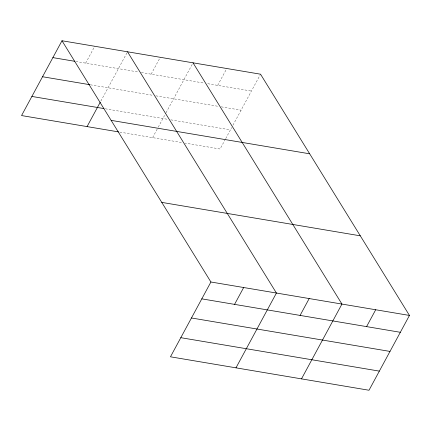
<?xml version="1.0" encoding="UTF-8"?>
<svg xmlns="http://www.w3.org/2000/svg" width="431" height="431" viewBox="0 0 431 431"><rect width="100%" height="100%" fill="white"/><g stroke="black" fill="none" stroke-linecap="round" stroke-linejoin="round"><path stroke-width="0.32" stroke-dasharray="2.15 1.62" d="M85.64 63.136L94.755 46.279M100.854 101.102L127.511 51.795M151.157 74.17L160.273 57.312M152.585 137.629L157.913 127.781M158.225 127.199L165.746 113.294M166.059 112.712L193.029 62.829M217.666 85.37L226.781 68.513M225.413 139.148L220.09 148.997L185.012 143.092M225.725 138.566L231.679 127.56M232.934 125.243L260.534 74.197M75.813 61.477L138.707 72.074M141.33 72.51L204.429 83.14M207.742 83.7L251.418 91.054M90.37 84.794L153.264 95.386M155.887 95.827L218.576 106.387M221.227 106.834L241.08 110.174M105.266 108.795L168.219 119.398M170.865 119.845L230.429 129.876M119.829 132.112L182.367 142.645"/><path stroke-width="0.65" d="M61.994 40.756L210.91 282.003L170.466 356.803L369.006 390.244L409.45 315.438L260.534 74.197L61.994 40.756L21.55 115.562L118.514 131.891M87.067 126.595L100.229 102.26M234.556 304.378L243.671 287.52M235.983 367.837L276.427 293.037L127.511 51.795M300.073 315.411L309.189 298.554M301.501 378.871L341.945 304.07L193.029 62.829M366.582 326.612L375.697 309.754M52.878 57.619L74.498 61.256M42.54 76.74L89.713 84.681M31.889 96.442L103.957 108.574M111.139 120.368L309.673 153.808M161.77 202.392L360.305 235.827M210.91 282.003L409.45 315.438M201.794 298.861L400.334 332.296M191.456 317.981L389.996 351.421M180.804 337.683L379.345 371.118"/></g></svg>
